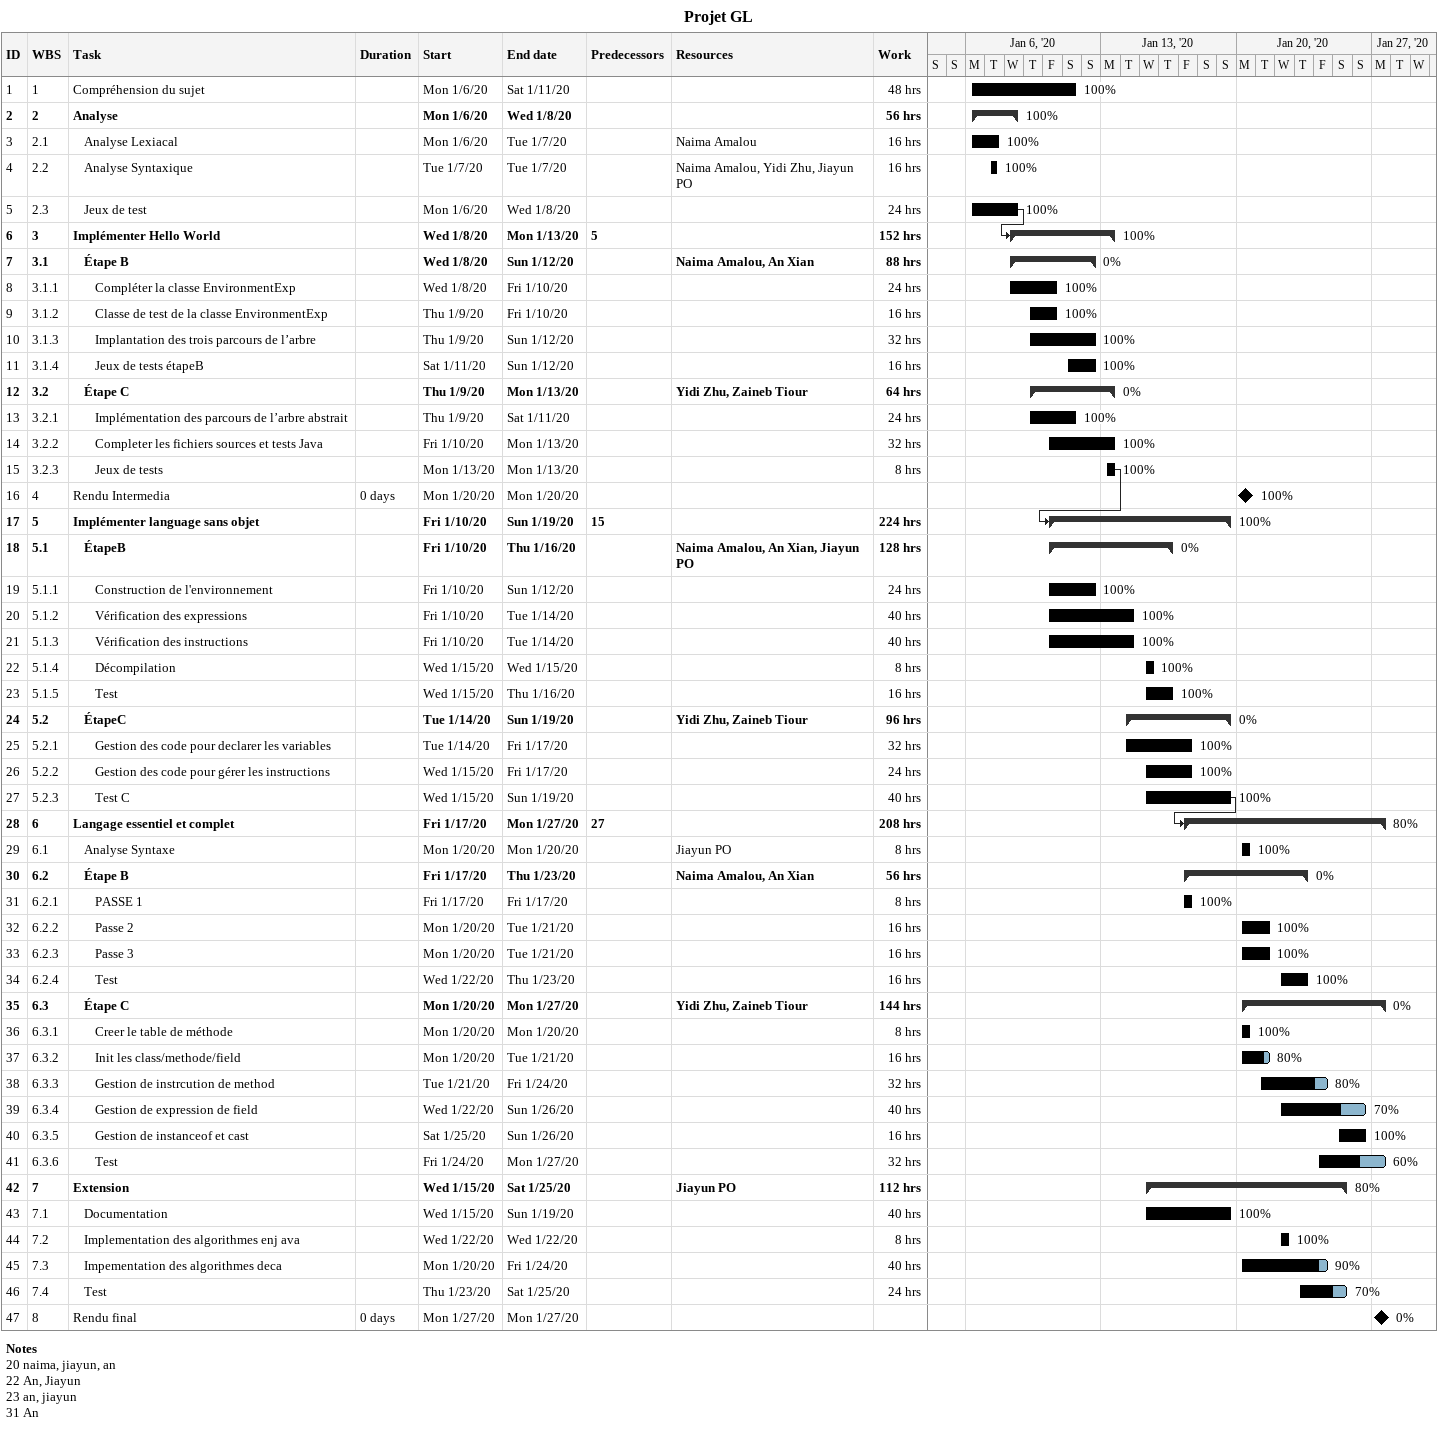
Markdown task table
Projet GL

| ID | WBS | Task | Duration | Start | Finish | Predecessors | Resources | % complete | Work (h) |
|---|---|---|---|---|---|---|---|---|---|
| 1 | 1 | Compréhension du sujet |  | 2020-01-06 | 2020-01-11 |  |  | 100 | 48 |
| 2 | 2 | **Analyse** |  | 2020-01-06 | 2020-01-08 |  |  | 100 | 56 |
| 3 | 2.1 | Analyse Lexiacal |  | 2020-01-06 | 2020-01-07 |  | Naima Amalou | 100 | 16 |
| 4 | 2.2 | Analyse Syntaxique |  | 2020-01-07 | 2020-01-07 |  | Naima Amalou, Yidi Zhu, Jiayun PO | 100 | 16 |
| 5 | 2.3 | Jeux de test |  | 2020-01-06 | 2020-01-08 |  |  | 100 | 24 |
| 6 | 3 | **Implémenter Hello World** |  | 2020-01-08 | 2020-01-13 | 5 |  | 100 | 152 |
| 7 | 3.1 | **Étape B** |  | 2020-01-08 | 2020-01-12 |  | Naima Amalou, An Xian | 0 | 88 |
| 8 | 3.1.1 | Compléter la classe EnvironmentExp |  | 2020-01-08 | 2020-01-10 |  |  | 100 | 24 |
| 9 | 3.1.2 | Classe de test de la classe EnvironmentExp |  | 2020-01-09 | 2020-01-10 |  |  | 100 | 16 |
| 10 | 3.1.3 | Implantation des trois parcours de l’arbre |  | 2020-01-09 | 2020-01-12 |  |  | 100 | 32 |
| 11 | 3.1.4 | Jeux de tests étapeB |  | 2020-01-11 | 2020-01-12 |  |  | 100 | 16 |
| 12 | 3.2 | **Étape C** |  | 2020-01-09 | 2020-01-13 |  | Yidi Zhu, Zaineb Tiour | 0 | 64 |
| 13 | 3.2.1 | Implémentation des parcours de l’arbre abstrait |  | 2020-01-09 | 2020-01-11 |  |  | 100 | 24 |
| 14 | 3.2.2 | Completer les fichiers sources et tests Java |  | 2020-01-10 | 2020-01-13 |  |  | 100 | 32 |
| 15 | 3.2.3 | Jeux de tests |  | 2020-01-13 | 2020-01-13 |  |  | 100 | 8 |
| 16 | 4 | Rendu Intermedia | 0d | 2020-01-20 | 2020-01-20 |  |  | 100 |  |
| 17 | 5 | **Implémenter language sans objet** |  | 2020-01-10 | 2020-01-19 | 15 |  | 100 | 224 |
| 18 | 5.1 | **ÉtapeB** |  | 2020-01-10 | 2020-01-16 |  | Naima Amalou, An Xian, Jiayun PO | 0 | 128 |
| 19 | 5.1.1 | Construction de l'environnement |  | 2020-01-10 | 2020-01-12 |  |  | 100 | 24 |
| 20 | 5.1.2 | Vérification des expressions |  | 2020-01-10 | 2020-01-14 |  |  | 100 | 40 |
| 21 | 5.1.3 | Vérification des instructions |  | 2020-01-10 | 2020-01-14 |  |  | 100 | 40 |
| 22 | 5.1.4 | Décompilation |  | 2020-01-15 | 2020-01-15 |  |  | 100 | 8 |
| 23 | 5.1.5 | Test |  | 2020-01-15 | 2020-01-16 |  |  | 100 | 16 |
| 24 | 5.2 | **ÉtapeC** |  | 2020-01-14 | 2020-01-19 |  | Yidi Zhu, Zaineb Tiour | 0 | 96 |
| 25 | 5.2.1 | Gestion des code pour declarer les variables |  | 2020-01-14 | 2020-01-17 |  |  | 100 | 32 |
| 26 | 5.2.2 | Gestion des code pour gérer les instructions |  | 2020-01-15 | 2020-01-17 |  |  | 100 | 24 |
| 27 | 5.2.3 | Test C |  | 2020-01-15 | 2020-01-19 |  |  | 100 | 40 |
| 28 | 6 | **Langage essentiel et complet** |  | 2020-01-17 | 2020-01-27 | 27 |  | 80 | 208 |
| 29 | 6.1 | Analyse Syntaxe |  | 2020-01-20 | 2020-01-20 |  | Jiayun PO | 100 | 8 |
| 30 | 6.2 | **Étape B** |  | 2020-01-17 | 2020-01-23 |  | Naima Amalou, An Xian | 0 | 56 |
| 31 | 6.2.1 | PASSE 1 |  | 2020-01-17 | 2020-01-17 |  |  | 100 | 8 |
| 32 | 6.2.2 | Passe 2 |  | 2020-01-20 | 2020-01-21 |  |  | 100 | 16 |
| 33 | 6.2.3 | Passe 3 |  | 2020-01-20 | 2020-01-21 |  |  | 100 | 16 |
| 34 | 6.2.4 | Test |  | 2020-01-22 | 2020-01-23 |  |  | 100 | 16 |
| 35 | 6.3 | **Étape C** |  | 2020-01-20 | 2020-01-27 |  | Yidi Zhu, Zaineb Tiour | 0 | 144 |
| 36 | 6.3.1 | Creer le table de méthode |  | 2020-01-20 | 2020-01-20 |  |  | 100 | 8 |
| 37 | 6.3.2 | Init les class/methode/field |  | 2020-01-20 | 2020-01-21 |  |  | 80 | 16 |
| 38 | 6.3.3 | Gestion de instrcution de method |  | 2020-01-21 | 2020-01-24 |  |  | 80 | 32 |
| 39 | 6.3.4 | Gestion de expression de field |  | 2020-01-22 | 2020-01-26 |  |  | 70 | 40 |
| 40 | 6.3.5 | Gestion de instanceof et cast |  | 2020-01-25 | 2020-01-26 |  |  | 100 | 16 |
| 41 | 6.3.6 | Test |  | 2020-01-24 | 2020-01-27 |  |  | 60 | 32 |
| 42 | 7 | **Extension** |  | 2020-01-15 | 2020-01-25 |  | Jiayun PO | 80 | 112 |
| 43 | 7.1 | Documentation |  | 2020-01-15 | 2020-01-19 |  |  | 100 | 40 |
| 44 | 7.2 | Implementation des algorithmes enj ava |  | 2020-01-22 | 2020-01-22 |  |  | 100 | 8 |
| 45 | 7.3 | Impementation des algorithmes deca |  | 2020-01-20 | 2020-01-24 |  |  | 90 | 40 |
| 46 | 7.4 | Test |  | 2020-01-23 | 2020-01-25 |  |  | 70 | 24 |
| 47 | 8 | Rendu final | 0d | 2020-01-27 | 2020-01-27 |  |  | 0 |  |

Notes
- 20: naima, jiayun, an
- 22: An, Jiayun
- 23: an, jiayun
- 31: An
